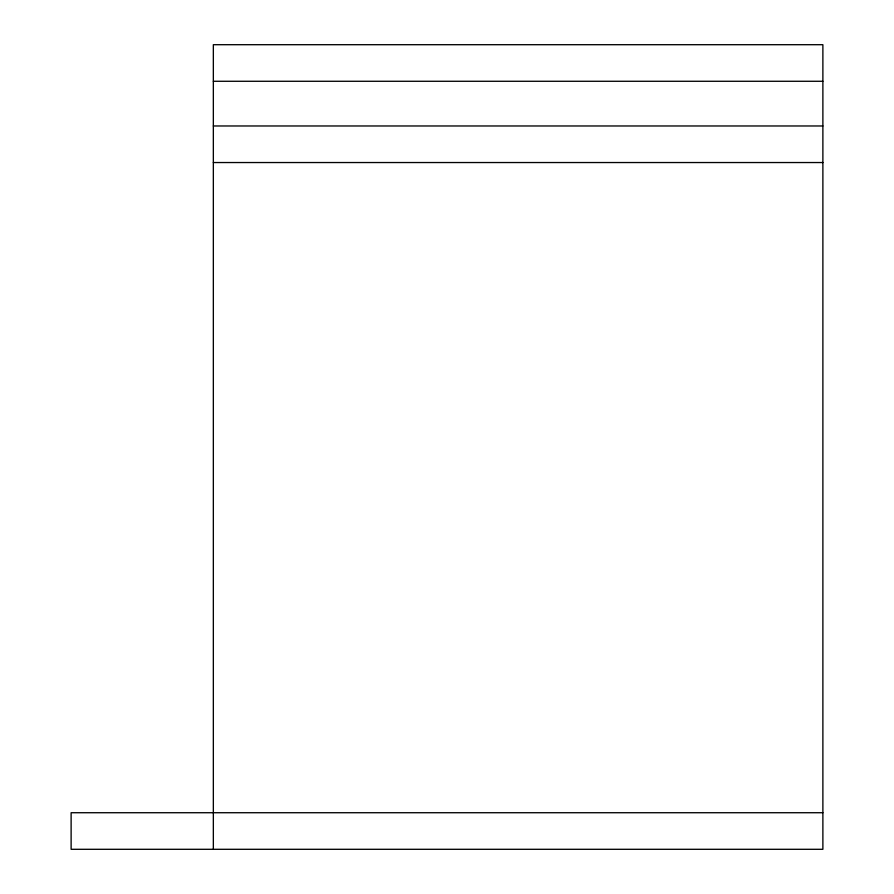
<?xml version="1.0" encoding="UTF-8"?>
<svg xmlns="http://www.w3.org/2000/svg" width="894" height="894" viewBox="0 0 894 894"><rect width="100%" height="100%" fill="white"/><g stroke="black" fill="none" stroke-linecap="round" stroke-linejoin="round"><path stroke-width="1.34" d="M213.342 81.276L822.882 81.276M213.342 125.976L822.882 125.976M213.342 162.54L822.882 162.54M822.882 812.724L71.118 812.724L71.118 849.3L822.882 849.3L822.882 44.7L213.342 44.7L213.342 849.3"/></g></svg>
